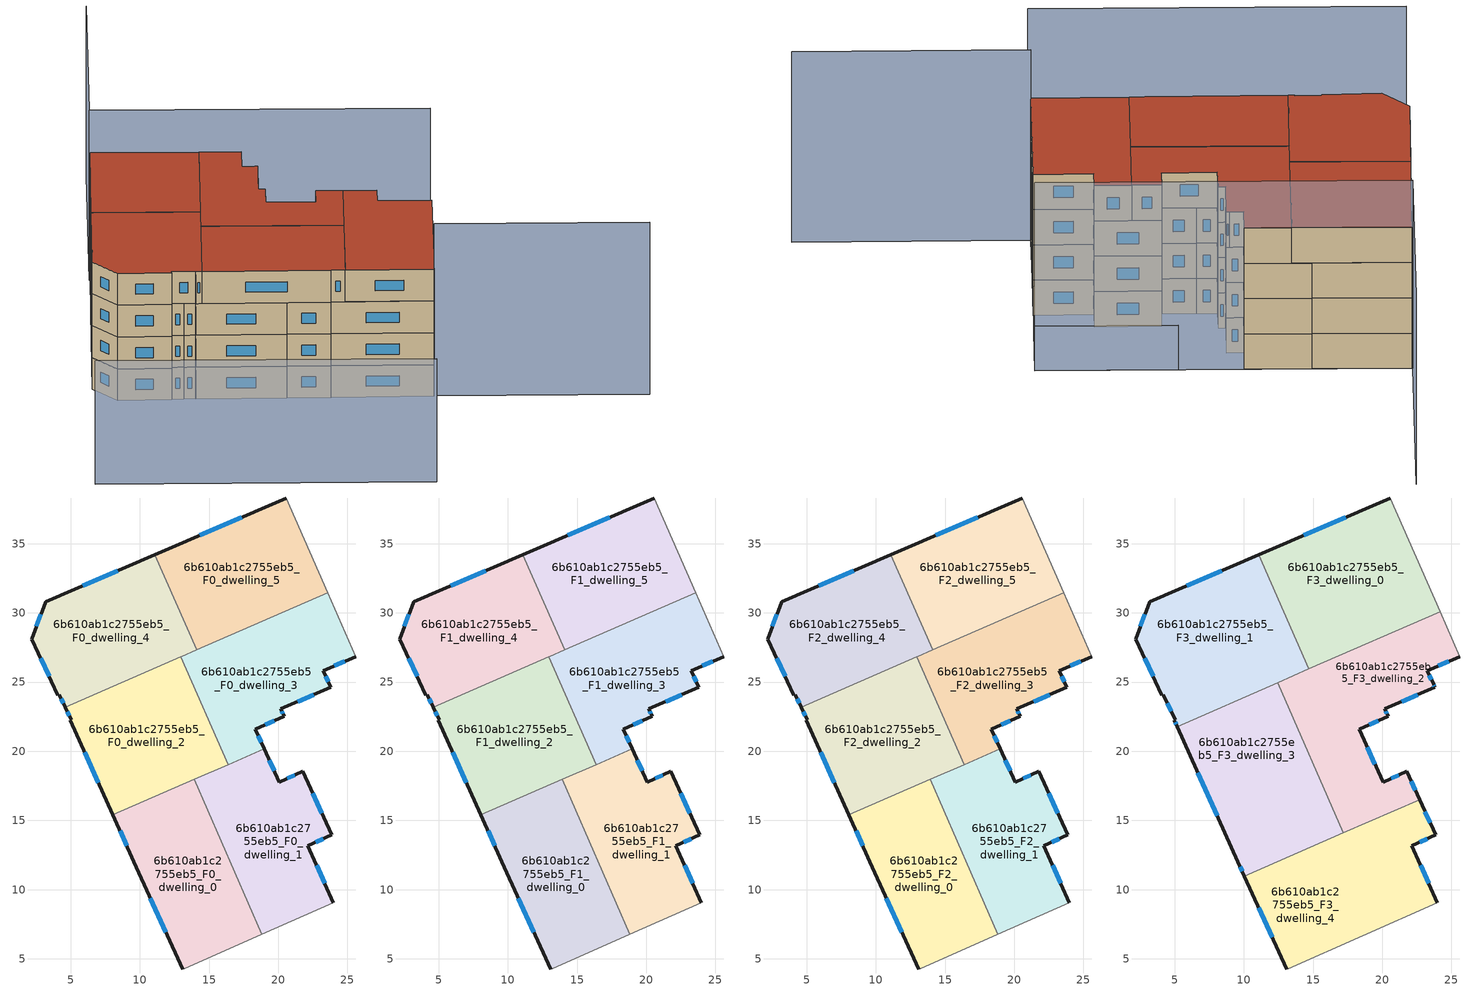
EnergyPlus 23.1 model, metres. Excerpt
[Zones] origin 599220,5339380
6b610ab1c2755eb5_F0_dwelling_0
 floor ground (EU_floor_Construction): 13.93,17.96 18.82,6.78 13.19,4.3 13.08,4.26 9.56,12.02 8.05,15.39 z0
 wall outside (EU_wall_Construction): 8.05,15.39 9.56,12.02 13.08,4.26 z0:3
 wall to 6b610ab1c2755eb5_F0_dwelling_1 (EU_wall_Construction): 18.82,6.78 13.93,17.96 z0:3
 wall adiabatic (EU_wall_Construction): 13.08,4.26 13.19,4.3 18.82,6.78 z0:3
 wall to 6b610ab1c2755eb5_F0_dwelling_2 (EU_wall_Construction): 13.93,17.96 8.05,15.39 z0:3
 window (EU_Window_Construction): 8.56,14.25 9.05,13.17 / 10.76,9.38 11.88,6.9 z1.02:1.98
6b610ab1c2755eb5_F0_dwelling_1
 floor ground (EU_floor_Construction): 21.78,18.54 23.85,13.95 22.13,13.17 23.99,9.06 18.82,6.78 13.93,17.96 18.98,20.17 20.06,17.77 z0
 wall outside (EU_wall_Construction): 23.99,9.06 22.13,13.17 23.85,13.95 21.78,18.54 20.06,17.77 18.98,20.17 z0:3
 wall adiabatic (EU_wall_Construction): 18.82,6.78 23.99,9.06 z0:3
 wall to 6b610ab1c2755eb5_F0_dwelling_3 (EU_wall_Construction): 18.98,20.17 16.37,19.03 z0:3
 wall to 6b610ab1c2755eb5_F0_dwelling_2 (EU_wall_Construction): 16.37,19.03 13.93,17.96 z0:3
 window (EU_Window_Construction): 19.69,18.59 19.35,19.35 / 21.19,18.28 20.64,18.03 / 23.14,15.51 22.48,16.98 / 22.72,13.44 23.26,13.69 / 23.36,10.46 22.76,11.77 z1.02:1.98
6b610ab1c2755eb5_F0_dwelling_2
 floor ground (EU_floor_Construction): 12.97,26.82 16.38,19.03 8.05,15.39 4.97,22.25 5.02,22.26 4.6,23.17 z0
 wall outside (EU_wall_Construction): 4.6,23.17 5.02,22.26 4.97,22.25 8.05,15.39 z0:3
 wall to 6b610ab1c2755eb5_F0_dwelling_3 (EU_wall_Construction): 16.38,19.03 12.97,26.82 z0:3
 wall to 6b610ab1c2755eb5_F0_dwelling_4 (EU_wall_Construction): 12.97,26.82 4.6,23.17 z0:3
 window (EU_Window_Construction): 6.02,19.92 7,17.73 / 4.75,22.86 4.88,22.57 z1.02:1.98
6b610ab1c2755eb5_F0_dwelling_3
 floor ground (EU_floor_Construction): 23.58,31.46 25.6,26.84 23.25,25.83 23.8,24.62 20.18,23.07 20.42,22.54 18.33,21.6 18.98,20.17 16.38,19.03 12.97,26.82 z0
 wall outside (EU_wall_Construction): 18.98,20.17 18.33,21.6 20.42,22.54 20.18,23.07 23.8,24.62 23.25,25.83 25.6,26.84 z0:3
 wall adiabatic (EU_wall_Construction): 25.6,26.84 23.58,31.46 z0:3
 wall to 6b610ab1c2755eb5_F0_dwelling_5 (EU_wall_Construction): 23.58,31.46 14.1,27.32 z0:3
 wall to 6b610ab1c2755eb5_F0_dwelling_4 (EU_wall_Construction): 14.1,27.32 12.97,26.82 z0:3
 window (EU_Window_Construction): 23.61,25.03 23.44,25.42 / 21.41,23.59 22.57,24.09 / 20.33,22.72 20.26,22.89 / 19.04,21.92 19.71,22.22 / 18.76,20.66 18.55,21.11 / 24.05,26.17 24.8,26.5 z1.02:1.98
6b610ab1c2755eb5_F0_dwelling_4
 floor ground (EU_floor_Construction): 11.09,34.21 14.1,27.32 4.6,23.17 4.18,24.1 4.08,24.05 2.18,28.11 3.19,30.81 z0
 wall outside (EU_wall_Construction): 11.09,34.21 3.19,30.81 2.18,28.11 4.08,24.05 4.18,24.1 4.6,23.17 z0:3
 wall to 6b610ab1c2755eb5_F0_dwelling_5 (EU_wall_Construction): 14.1,27.32 11.09,34.21 z0:3
 window (EU_Window_Construction): 8.4,33.06 5.87,31.97 / 4.32,23.78 4.46,23.48 / 2.83,26.73 3.43,25.43 / 2.84,29.89 2.52,29.03 z1.02:1.98
6b610ab1c2755eb5_F0_dwelling_5
 floor ground (EU_floor_Construction): 20.59,38.3 23.58,31.46 14.1,27.32 11.09,34.21 z0
 wall outside (EU_wall_Construction): 20.59,38.3 11.09,34.21 z0:3
 wall adiabatic (EU_wall_Construction): 23.58,31.46 20.59,38.3 z0:3
 window (EU_Window_Construction): 17.36,36.91 14.32,35.6 z1.02:1.98
6b610ab1c2755eb5_F1_dwelling_0
 floor to 6b610ab1c2755eb5_F0_dwelling_0 (EU_floor_Construction): 13.93,17.96 18.82,6.78 13.19,4.3 13.08,4.26 9.56,12.02 8.05,15.39 z3
 wall outside (EU_wall_Construction): 8.05,15.39 9.56,12.02 13.08,4.26 z3:6
 wall to 6b610ab1c2755eb5_F1_dwelling_1 (EU_wall_Construction): 18.82,6.78 13.93,17.96 z3:6
 wall adiabatic (EU_wall_Construction): 13.08,4.26 13.19,4.3 18.82,6.78 z3:6
 wall to 6b610ab1c2755eb5_F1_dwelling_2 (EU_wall_Construction): 13.93,17.96 8.05,15.39 z3:6
 window (EU_Window_Construction): 8.56,14.25 9.05,13.17 / 10.76,9.38 11.88,6.9 z4.02:4.98
6b610ab1c2755eb5_F1_dwelling_1
 floor to 6b610ab1c2755eb5_F0_dwelling_1 (EU_floor_Construction): 21.78,18.54 23.85,13.95 22.13,13.17 23.99,9.06 18.82,6.78 13.93,17.96 18.98,20.17 20.06,17.77 z3
 wall outside (EU_wall_Construction): 23.99,9.06 22.13,13.17 23.85,13.95 21.78,18.54 20.06,17.77 18.98,20.17 z3:6
 wall adiabatic (EU_wall_Construction): 18.82,6.78 23.99,9.06 z3:6
 wall to 6b610ab1c2755eb5_F1_dwelling_3 (EU_wall_Construction): 18.98,20.17 16.37,19.03 z3:6
 wall to 6b610ab1c2755eb5_F1_dwelling_2 (EU_wall_Construction): 16.37,19.03 13.93,17.96 z3:6
 window (EU_Window_Construction): 19.69,18.59 19.35,19.35 / 21.19,18.28 20.64,18.03 / 23.14,15.51 22.48,16.98 / 22.72,13.44 23.26,13.69 / 23.36,10.46 22.76,11.77 z4.02:4.98
6b610ab1c2755eb5_F1_dwelling_2
 floor to 6b610ab1c2755eb5_F0_dwelling_2 (EU_floor_Construction): 12.97,26.82 16.38,19.03 8.05,15.39 4.97,22.25 5.02,22.26 4.6,23.17 z3
 wall outside (EU_wall_Construction): 4.6,23.17 5.02,22.26 4.97,22.25 8.05,15.39 z3:6
 wall to 6b610ab1c2755eb5_F1_dwelling_3 (EU_wall_Construction): 16.38,19.03 12.97,26.82 z3:6
 wall to 6b610ab1c2755eb5_F1_dwelling_4 (EU_wall_Construction): 12.97,26.82 4.6,23.17 z3:6
 window (EU_Window_Construction): 6.02,19.92 7,17.73 / 4.75,22.86 4.88,22.57 z4.02:4.98
6b610ab1c2755eb5_F1_dwelling_3
 floor to 6b610ab1c2755eb5_F0_dwelling_3 (EU_floor_Construction): 23.58,31.46 25.6,26.84 23.25,25.83 23.8,24.62 20.18,23.07 20.42,22.54 18.33,21.6 18.98,20.17 16.38,19.03 12.97,26.82 z3
 wall outside (EU_wall_Construction): 18.98,20.17 18.33,21.6 20.42,22.54 20.18,23.07 23.8,24.62 23.25,25.83 25.6,26.84 z3:6
 wall adiabatic (EU_wall_Construction): 25.6,26.84 23.58,31.46 z3:6
 wall to 6b610ab1c2755eb5_F1_dwelling_5 (EU_wall_Construction): 23.58,31.46 14.1,27.32 z3:6
 wall to 6b610ab1c2755eb5_F1_dwelling_4 (EU_wall_Construction): 14.1,27.32 12.97,26.82 z3:6
 window (EU_Window_Construction): 23.61,25.03 23.44,25.42 / 21.41,23.59 22.57,24.09 / 20.33,22.72 20.26,22.89 / 19.04,21.92 19.71,22.22 / 18.76,20.66 18.55,21.11 / 24.05,26.17 24.8,26.5 z4.02:4.98
6b610ab1c2755eb5_F1_dwelling_4
 floor to 6b610ab1c2755eb5_F0_dwelling_4 (EU_floor_Construction): 11.09,34.21 14.1,27.32 4.6,23.17 4.18,24.1 4.08,24.05 2.18,28.11 3.19,30.81 z3
 wall outside (EU_wall_Construction): 11.09,34.21 3.19,30.81 2.18,28.11 4.08,24.05 4.18,24.1 4.6,23.17 z3:6
 wall to 6b610ab1c2755eb5_F1_dwelling_5 (EU_wall_Construction): 14.1,27.32 11.09,34.21 z3:6
 window (EU_Window_Construction): 8.4,33.06 5.87,31.97 / 4.32,23.78 4.46,23.48 / 2.83,26.73 3.43,25.43 / 2.84,29.89 2.52,29.03 z4.02:4.98
6b610ab1c2755eb5_F1_dwelling_5
 floor to 6b610ab1c2755eb5_F0_dwelling_5 (EU_floor_Construction): 20.59,38.3 23.58,31.46 14.1,27.32 11.09,34.21 z3
 wall outside (EU_wall_Construction): 20.59,38.3 11.09,34.21 z3:6
 wall adiabatic (EU_wall_Construction): 23.58,31.46 20.59,38.3 z3:6
 window (EU_Window_Construction): 17.36,36.91 14.32,35.6 z4.02:4.98
6b610ab1c2755eb5_F2_dwelling_0
 floor to 6b610ab1c2755eb5_F1_dwelling_0 (EU_floor_Construction): 13.93,17.96 18.82,6.78 13.19,4.3 13.08,4.26 9.56,12.02 8.05,15.39 z6
 wall outside (EU_wall_Construction): 8.05,15.39 9.56,12.02 13.08,4.26 z6:9
 wall to 6b610ab1c2755eb5_F2_dwelling_1 (EU_wall_Construction): 18.82,6.78 13.93,17.96 z6:9
 wall adiabatic (EU_wall_Construction): 13.08,4.26 13.19,4.3 18.82,6.78 z6:9
 wall to 6b610ab1c2755eb5_F2_dwelling_2 (EU_wall_Construction): 13.93,17.96 8.05,15.39 z6:9
 window (EU_Window_Construction): 8.56,14.25 9.05,13.17 / 10.76,9.38 11.88,6.9 z7.02:7.98
6b610ab1c2755eb5_F2_dwelling_1
 floor to 6b610ab1c2755eb5_F1_dwelling_1 (EU_floor_Construction): 21.78,18.54 23.85,13.95 22.13,13.17 23.99,9.06 18.82,6.78 13.93,17.96 18.98,20.17 20.06,17.77 z6
 wall outside (EU_wall_Construction): 23.99,9.06 22.13,13.17 23.85,13.95 21.78,18.54 20.06,17.77 18.98,20.17 z6:9
 wall adiabatic (EU_wall_Construction): 18.82,6.78 23.99,9.06 z6:9
 wall to 6b610ab1c2755eb5_F2_dwelling_3 (EU_wall_Construction): 18.98,20.17 16.37,19.03 z6:9
 wall to 6b610ab1c2755eb5_F2_dwelling_2 (EU_wall_Construction): 16.37,19.03 13.93,17.96 z6:9
 window (EU_Window_Construction): 19.69,18.59 19.35,19.35 / 21.19,18.28 20.64,18.03 / 23.14,15.51 22.48,16.98 / 22.72,13.44 23.26,13.69 / 23.36,10.46 22.76,11.77 z7.02:7.98
6b610ab1c2755eb5_F2_dwelling_2
 floor to 6b610ab1c2755eb5_F1_dwelling_2 (EU_floor_Construction): 12.97,26.82 16.38,19.03 8.05,15.39 4.97,22.25 5.02,22.26 4.6,23.17 z6
 wall outside (EU_wall_Construction): 4.6,23.17 5.02,22.26 4.97,22.25 8.05,15.39 z6:9
 wall to 6b610ab1c2755eb5_F2_dwelling_3 (EU_wall_Construction): 16.38,19.03 12.97,26.82 z6:9
 wall to 6b610ab1c2755eb5_F2_dwelling_4 (EU_wall_Construction): 12.97,26.82 4.6,23.17 z6:9
 window (EU_Window_Construction): 6.02,19.92 7,17.73 / 4.75,22.86 4.88,22.57 z7.02:7.98
6b610ab1c2755eb5_F2_dwelling_3
 floor to 6b610ab1c2755eb5_F1_dwelling_3 (EU_floor_Construction): 23.58,31.46 25.6,26.84 23.25,25.83 23.8,24.62 20.18,23.07 20.42,22.54 18.33,21.6 18.98,20.17 16.38,19.03 12.97,26.82 z6
 wall outside (EU_wall_Construction): 18.98,20.17 18.33,21.6 20.42,22.54 20.18,23.07 23.8,24.62 23.25,25.83 25.6,26.84 z6:9
 wall adiabatic (EU_wall_Construction): 25.6,26.84 23.58,31.46 z6:9
 wall to 6b610ab1c2755eb5_F2_dwelling_5 (EU_wall_Construction): 23.58,31.46 14.1,27.32 z6:9
 wall to 6b610ab1c2755eb5_F2_dwelling_4 (EU_wall_Construction): 14.1,27.32 12.97,26.82 z6:9
 window (EU_Window_Construction): 23.61,25.03 23.44,25.42 / 21.41,23.59 22.57,24.09 / 20.33,22.72 20.26,22.89 / 19.04,21.92 19.71,22.22 / 18.76,20.66 18.55,21.11 / 24.05,26.17 24.8,26.5 z7.02:7.98
 ceiling adiabatic (EU_roof_Construction): 24.18,30.09 23.58,31.46 12.97,26.82 13.57,25.45 z9
6b610ab1c2755eb5_F2_dwelling_4
 floor to 6b610ab1c2755eb5_F1_dwelling_4 (EU_floor_Construction): 11.09,34.21 14.1,27.32 4.6,23.17 4.18,24.1 4.08,24.05 2.18,28.11 3.19,30.81 z6
 wall outside (EU_wall_Construction): 11.09,34.21 3.19,30.81 2.18,28.11 4.08,24.05 4.18,24.1 4.6,23.17 z6:9
 wall to 6b610ab1c2755eb5_F2_dwelling_5 (EU_wall_Construction): 14.1,27.32 11.09,34.21 z6:9
 window (EU_Window_Construction): 8.4,33.06 5.87,31.97 / 4.32,23.78 4.46,23.48 / 2.83,26.73 3.43,25.43 / 2.84,29.89 2.52,29.03 z7.02:7.98
6b610ab1c2755eb5_F2_dwelling_5
 floor to 6b610ab1c2755eb5_F1_dwelling_5 (EU_floor_Construction): 20.59,38.3 23.58,31.46 14.1,27.32 11.09,34.21 z6
 wall outside (EU_wall_Construction): 20.59,38.3 11.09,34.21 z6:9
 wall adiabatic (EU_wall_Construction): 23.58,31.46 20.59,38.3 z6:9
 window (EU_Window_Construction): 17.36,36.91 14.32,35.6 z7.02:7.98
6b610ab1c2755eb5_F3_dwelling_0
 floor to 6b610ab1c2755eb5_F2_dwelling_5 (EU_floor_Construction): 20.59,38.3 23.58,31.46 14.1,27.32 11.09,34.21 z9
 floor adiabatic (EU_floor_Construction): 23.58,31.46 24.18,30.09 14.7,25.95 11.09,34.21 14.1,27.32 z9
 wall outside (EU_wall_Construction): 20.59,38.3 11.09,34.21 z9:12
 wall to 6b610ab1c2755eb5_F3_dwelling_1 (EU_wall_Construction): 11.09,34.21 14.7,25.95 z9:12
 wall adiabatic (EU_wall_Construction): 24.18,30.09 20.59,38.3 z9:12
 wall to 6b610ab1c2755eb5_F3_dwelling_2 (EU_wall_Construction): 14.7,25.95 24.18,30.09 z9:12
 window (EU_Window_Construction): 17.36,36.91 14.32,35.6 z10.02:10.98
 roof outside (EU_roof_Construction): 24.18,30.09 20.59,38.3 11.09,34.21 14.7,25.95 z12
6b610ab1c2755eb5_F3_dwelling_1
 floor to 6b610ab1c2755eb5_F2_dwelling_4 (EU_floor_Construction): 11.09,34.21 14.1,27.32 4.6,23.17 4.18,24.1 4.08,24.05 2.18,28.11 3.19,30.81 z9
 floor to 6b610ab1c2755eb5_F2_dwelling_2 (EU_floor_Construction): 12.97,26.82 13.57,25.45 5.18,21.79 4.97,22.25 5.02,22.26 4.6,23.17 z9
 floor adiabatic (EU_floor_Construction): 14.1,27.32 14.7,25.95 13.57,25.45 12.97,26.82 z9
 wall outside (EU_wall_Construction): 11.09,34.21 3.19,30.81 2.18,28.11 4.08,24.05 4.18,24.1 5.02,22.26 4.97,22.25 5.18,21.79 z9:12
 wall to 6b610ab1c2755eb5_F3_dwelling_2 (EU_wall_Construction): 5.18,21.79 12.43,24.95 14.7,25.95 z9:12
 window (EU_Window_Construction): 5.05,22.09 5.11,21.94 / 4.46,23.47 4.73,22.89 / 2.83,26.73 3.43,25.43 / 2.84,29.89 2.52,29.03 / 8.4,33.06 5.87,31.97 z10.02:10.98
 roof outside (EU_roof_Construction): 14.7,25.95 11.09,34.21 3.19,30.81 2.18,28.11 4.08,24.05 4.18,24.1 5.02,22.26 4.97,22.25 5.18,21.79 z12
6b610ab1c2755eb5_F3_dwelling_2
 floor to 6b610ab1c2755eb5_F2_dwelling_1 (EU_floor_Construction): 21.78,18.54 22.69,16.5 17.18,14.09 15.24,18.54 18.98,20.17 20.06,17.77 z9
 floor to 6b610ab1c2755eb5_F2_dwelling_3 (EU_floor_Construction): 24.18,30.09 25.6,26.84 23.25,25.83 23.7,24.83 23.8,24.62 20.18,23.07 20.42,22.54 18.33,21.6 18.98,20.17 16.37,19.03 13.57,25.45 z9
 floor to 6b610ab1c2755eb5_F2_dwelling_2 (EU_floor_Construction): 13.57,25.45 16.37,19.03 15.24,18.54 12.43,24.95 z9
 wall outside (EU_wall_Construction): 22.69,16.5 21.78,18.54 20.06,17.77 18.33,21.6 20.42,22.54 20.18,23.07 23.8,24.62 23.7,24.83 23.25,25.83 25.6,26.84 z9:12
 wall to 6b610ab1c2755eb5_F3_dwelling_3 (EU_wall_Construction): 5.18,21.79 12.43,24.95 17.18,14.09 z9:12
 wall adiabatic (EU_wall_Construction): 25.6,26.84 24.18,30.09 z9:12
 wall to 6b610ab1c2755eb5_F3_dwelling_4 (EU_wall_Construction): 17.18,14.09 22.69,16.5 z9:12
 window (EU_Window_Construction): 23.55,25.17 23.4,25.49 / 23.77,24.69 23.74,24.76 / 21.41,23.59 22.57,24.09 / 20.33,22.72 20.26,22.89 / 19.04,21.92 19.71,22.22 / 19.47,19.07 18.92,20.3 / 21.19,18.28 20.64,18.03 / 22.38,17.2 22.09,17.85 / 24.05,26.17 24.8,26.5 z10.02:10.98
 roof outside (EU_roof_Construction): 22.69,16.5 21.78,18.54 20.06,17.77 18.33,21.6 20.42,22.54 20.18,23.07 23.8,24.62 23.7,24.83 23.25,25.83 25.6,26.84 24.18,30.09 12.43,24.95 17.18,14.09 z12
6b610ab1c2755eb5_F3_dwelling_3
 floor to 6b610ab1c2755eb5_F2_dwelling_2 (EU_floor_Construction): 12.43,24.95 15.24,18.53 8.05,15.39 5.18,21.79 z9
 floor to 6b610ab1c2755eb5_F2_dwelling_0 (EU_floor_Construction): 13.93,17.96 15.87,13.52 10.04,10.97 9.56,12.02 8.05,15.39 z9
 floor to 6b610ab1c2755eb5_F2_dwelling_1 (EU_floor_Construction): 15.24,18.53 17.18,14.09 15.87,13.52 13.93,17.96 z9
 wall outside (EU_wall_Construction): 5.18,21.79 9.56,12.02 10.04,10.97 z9:12
 wall to 6b610ab1c2755eb5_F3_dwelling_4 (EU_wall_Construction): 10.04,10.97 17.18,14.09 z9:12
 window (EU_Window_Construction): 9.72,11.67 9.88,11.33 / 6.67,18.46 8.07,15.34 z10.02:10.98
 roof outside (EU_roof_Construction): 17.18,14.09 12.43,24.95 5.18,21.79 9.56,12.02 10.04,10.97 z12
6b610ab1c2755eb5_F3_dwelling_4
 floor to 6b610ab1c2755eb5_F2_dwelling_0 (EU_floor_Construction): 15.87,13.52 18.82,6.78 13.19,4.3 13.08,4.26 10.04,10.97 z9
 floor to 6b610ab1c2755eb5_F2_dwelling_1 (EU_floor_Construction): 22.69,16.5 23.85,13.95 22.13,13.17 23.99,9.06 18.82,6.78 15.87,13.52 z9
 wall outside (EU_wall_Construction): 10.04,10.97 13.08,4.26 / 23.99,9.06 22.13,13.17 23.85,13.95 22.69,16.5 z9:12
 wall adiabatic (EU_wall_Construction): 13.08,4.26 13.19,4.3 23.99,9.06 z9:12
 window (EU_Window_Construction): 11.07,8.69 12.05,6.55 / 23.46,14.82 23.09,15.64 / 22.72,13.44 23.26,13.69 / 23.36,10.46 22.76,11.77 z10.02:10.98
 roof outside (EU_roof_Construction): 23.99,9.06 22.13,13.17 23.85,13.95 22.69,16.5 10.04,10.97 13.08,4.26 13.19,4.3 z12
shading: 20.38,-12.04 13.19,4.3 z0:16.2; 27.58,22.33 31.88,12.52 / 31.88,12.52 26.27,10.06 / 26.27,10.06 21.97,19.87 / 21.97,19.87 27.58,22.33 z0:3.8; 31.86,12.52 20.55,38.4 / 20.55,38.4 37.14,45.65 z0:16; -11.82,24.2 -0.45,-1.7 z0:11.6
[Building]
EU S2 Campaign: North Axis=0; Terrain=City; Solar Distribution=FullExterior
[Site:Location]
Vienna: Latitude=48; Longitude=16.5; Time Zone=1; Elevation=183
[SizingPeriod:WeatherFileDays]
AnnualSizingPeriod: Begin Month=1; Begin Day of Month=1; End Month=12; End Day of Month=31; Day of Week for Start Day=Monday; Use Weather File Daylight Saving Period=No; Use Weather File Rain and Snow Indicators=No
[MATERIAL]
EU_InternalMass_Material: Roughness=MediumRough; Thickness=0.1; Conductivity=1; Density=1800; Specific Heat=900; Thermal Absorptance=0.9; Solar Absorptance=0.7; Visible Absorptance=0.7
[MATERIAL:NOMASS] Roughness=MediumRough; Thermal Absorptance=0.9; Solar Absorptance=0.7; Visible Absorptance=0.7
Name | Thermal Resistance
EU_wall_NoMass | 0.942466
EU_roof_NoMass | 0.551687
EU_floor_NoMass | 0.66527
[WINDOWMATERIAL:SIMPLEGLAZINGSYSTEM]
EU_Window_SimpleGlazing: UFactor=2.03367; Solar Heat Gain Coefficient=0.65; Visible Transmittance=0.65
[CONSTRUCTION]
EU_wall_Construction: EU_wall_NoMass
EU_roof_Construction: EU_roof_NoMass
EU_floor_Construction: EU_floor_NoMass
EU_Window_Construction: EU_Window_SimpleGlazing
EU_InternalMass_Construction: EU_InternalMass_Material
[ZONE] Type=1; Multiplier=1; Ceiling Height=autocalculate; Floor Area=autocalculate; Part of Total Floor Area=Yes
Name | Volume
6b610ab1c2755eb5_F0_dwelling_0; 6b610ab1c2755eb5_F1_dwelling_0; 6b610ab1c2755eb5_F2_dwelling_0; 6b610ab1c2755eb5_F0_dwelling_2; 6b610ab1c2755eb5_F1_dwelling_2; 6b610ab1c2755eb5_F2_dwelling_2 | 232.641
6b610ab1c2755eb5_F3_dwelling_0 | 279.177
6b610ab1c2755eb5_F0_dwelling_1; 6b610ab1c2755eb5_F1_dwelling_1; 6b610ab1c2755eb5_F2_dwelling_1 | 232.649
6b610ab1c2755eb5_F3_dwelling_1 | 279.149
6b610ab1c2755eb5_F3_dwelling_2 | 279.19
6b610ab1c2755eb5_F0_dwelling_3; 6b610ab1c2755eb5_F1_dwelling_3; 6b610ab1c2755eb5_F2_dwelling_3 | 232.648
6b610ab1c2755eb5_F3_dwelling_3 | 279.212
6b610ab1c2755eb5_F0_dwelling_4; 6b610ab1c2755eb5_F1_dwelling_4; 6b610ab1c2755eb5_F2_dwelling_4 | 232.667
6b610ab1c2755eb5_F3_dwelling_4 | 279.185
6b610ab1c2755eb5_F0_dwelling_5; 6b610ab1c2755eb5_F1_dwelling_5; 6b610ab1c2755eb5_F2_dwelling_5 | 232.66
[INTERNALMASS] Construction=EU_InternalMass_Construction
Name | Zone or ZoneList | Surface Area
6b610ab1c2755eb5_F0_dwelling_0_EU_InternalMass | 6b610ab1c2755eb5_F0_dwelling_0 | 77.547
6b610ab1c2755eb5_F0_dwelling_1_EU_InternalMass | 6b610ab1c2755eb5_F0_dwelling_1 | 77.5501
6b610ab1c2755eb5_F0_dwelling_2_EU_InternalMass | 6b610ab1c2755eb5_F0_dwelling_2 | 77.5469
6b610ab1c2755eb5_F0_dwelling_3_EU_InternalMass | 6b610ab1c2755eb5_F0_dwelling_3 | 77.5496
6b610ab1c2755eb5_F0_dwelling_4_EU_InternalMass | 6b610ab1c2755eb5_F0_dwelling_4 | 77.5558
6b610ab1c2755eb5_F0_dwelling_5_EU_InternalMass | 6b610ab1c2755eb5_F0_dwelling_5 | 77.5535
6b610ab1c2755eb5_F1_dwelling_0_EU_InternalMass | 6b610ab1c2755eb5_F1_dwelling_0 | 77.547
6b610ab1c2755eb5_F1_dwelling_1_EU_InternalMass | 6b610ab1c2755eb5_F1_dwelling_1 | 77.5501
6b610ab1c2755eb5_F1_dwelling_2_EU_InternalMass | 6b610ab1c2755eb5_F1_dwelling_2 | 77.5469
6b610ab1c2755eb5_F1_dwelling_3_EU_InternalMass | 6b610ab1c2755eb5_F1_dwelling_3 | 77.5496
6b610ab1c2755eb5_F1_dwelling_4_EU_InternalMass | 6b610ab1c2755eb5_F1_dwelling_4 | 77.5558
6b610ab1c2755eb5_F1_dwelling_5_EU_InternalMass | 6b610ab1c2755eb5_F1_dwelling_5 | 77.5535
6b610ab1c2755eb5_F2_dwelling_0_EU_InternalMass | 6b610ab1c2755eb5_F2_dwelling_0 | 77.547
6b610ab1c2755eb5_F2_dwelling_1_EU_InternalMass | 6b610ab1c2755eb5_F2_dwelling_1 | 77.5501
6b610ab1c2755eb5_F2_dwelling_2_EU_InternalMass | 6b610ab1c2755eb5_F2_dwelling_2 | 77.5469
6b610ab1c2755eb5_F2_dwelling_3_EU_InternalMass | 6b610ab1c2755eb5_F2_dwelling_3 | 77.5496
6b610ab1c2755eb5_F2_dwelling_4_EU_InternalMass | 6b610ab1c2755eb5_F2_dwelling_4 | 77.5558
6b610ab1c2755eb5_F2_dwelling_5_EU_InternalMass | 6b610ab1c2755eb5_F2_dwelling_5 | 77.5535
6b610ab1c2755eb5_F3_dwelling_0_EU_InternalMass | 6b610ab1c2755eb5_F3_dwelling_0 | 93.0569
6b610ab1c2755eb5_F3_dwelling_1_EU_InternalMass | 6b610ab1c2755eb5_F3_dwelling_1 | 93.0489
6b610ab1c2755eb5_F3_dwelling_2_EU_InternalMass | 6b610ab1c2755eb5_F3_dwelling_2 | 93.0662
6b610ab1c2755eb5_F3_dwelling_3_EU_InternalMass | 6b610ab1c2755eb5_F3_dwelling_3 | 93.0706
6b610ab1c2755eb5_F3_dwelling_4_EU_InternalMass | 6b610ab1c2755eb5_F3_dwelling_4 | 93.0618
[OTHEREQUIPMENT] Fuel Type=Electricity; Design Level Calculation Method=Watts/Area; Power per Zone Floor Area=1; Fraction Latent=0; Fraction Radiant=0; Fraction Lost=0; Carbon Dioxide Generation Rate=0; EndUse Subcategory=EU_Step8_InternalGains
Name | Zone or ZoneList or Space or SpaceList | Schedule
EU_Step8_InternalGain_6b610ab1c2755eb5_F0_dwelling_0_f000 | 6b610ab1c2755eb5_F0_dwelling_0 | EU_Step8_GainSchedule_6b610ab1c2755eb5_F0_dwelling_0_f000
EU_Step8_InternalGain_6b610ab1c2755eb5_F0_dwelling_1_f000 | 6b610ab1c2755eb5_F0_dwelling_1 | EU_Step8_GainSchedule_6b610ab1c2755eb5_F0_dwelling_1_f000
EU_Step8_InternalGain_6b610ab1c2755eb5_F0_dwelling_2_f000 | 6b610ab1c2755eb5_F0_dwelling_2 | EU_Step8_GainSchedule_6b610ab1c2755eb5_F0_dwelling_2_f000
EU_Step8_InternalGain_6b610ab1c2755eb5_F0_dwelling_3_f000 | 6b610ab1c2755eb5_F0_dwelling_3 | EU_Step8_GainSchedule_6b610ab1c2755eb5_F0_dwelling_3_f000
EU_Step8_InternalGain_6b610ab1c2755eb5_F0_dwelling_4_f000 | 6b610ab1c2755eb5_F0_dwelling_4 | EU_Step8_GainSchedule_6b610ab1c2755eb5_F0_dwelling_4_f000
EU_Step8_InternalGain_6b610ab1c2755eb5_F0_dwelling_5_f000 | 6b610ab1c2755eb5_F0_dwelling_5 | EU_Step8_GainSchedule_6b610ab1c2755eb5_F0_dwelling_5_f000
EU_Step8_InternalGain_6b610ab1c2755eb5_F1_dwelling_0_f000 | 6b610ab1c2755eb5_F1_dwelling_0 | EU_Step8_GainSchedule_6b610ab1c2755eb5_F1_dwelling_0_f000
EU_Step8_InternalGain_6b610ab1c2755eb5_F1_dwelling_1_f000 | 6b610ab1c2755eb5_F1_dwelling_1 | EU_Step8_GainSchedule_6b610ab1c2755eb5_F1_dwelling_1_f000
EU_Step8_InternalGain_6b610ab1c2755eb5_F1_dwelling_2_f000 | 6b610ab1c2755eb5_F1_dwelling_2 | EU_Step8_GainSchedule_6b610ab1c2755eb5_F1_dwelling_2_f000
EU_Step8_InternalGain_6b610ab1c2755eb5_F1_dwelling_3_f000 | 6b610ab1c2755eb5_F1_dwelling_3 | EU_Step8_GainSchedule_6b610ab1c2755eb5_F1_dwelling_3_f000
EU_Step8_InternalGain_6b610ab1c2755eb5_F1_dwelling_4_f000 | 6b610ab1c2755eb5_F1_dwelling_4 | EU_Step8_GainSchedule_6b610ab1c2755eb5_F1_dwelling_4_f000
EU_Step8_InternalGain_6b610ab1c2755eb5_F1_dwelling_5_f000 | 6b610ab1c2755eb5_F1_dwelling_5 | EU_Step8_GainSchedule_6b610ab1c2755eb5_F1_dwelling_5_f000
EU_Step8_InternalGain_6b610ab1c2755eb5_F2_dwelling_0_f000 | 6b610ab1c2755eb5_F2_dwelling_0 | EU_Step8_GainSchedule_6b610ab1c2755eb5_F2_dwelling_0_f000
EU_Step8_InternalGain_6b610ab1c2755eb5_F2_dwelling_1_f000 | 6b610ab1c2755eb5_F2_dwelling_1 | EU_Step8_GainSchedule_6b610ab1c2755eb5_F2_dwelling_1_f000
EU_Step8_InternalGain_6b610ab1c2755eb5_F2_dwelling_2_f000 | 6b610ab1c2755eb5_F2_dwelling_2 | EU_Step8_GainSchedule_6b610ab1c2755eb5_F2_dwelling_2_f000
EU_Step8_InternalGain_6b610ab1c2755eb5_F2_dwelling_3_f000 | 6b610ab1c2755eb5_F2_dwelling_3 | EU_Step8_GainSchedule_6b610ab1c2755eb5_F2_dwelling_3_f000
EU_Step8_InternalGain_6b610ab1c2755eb5_F2_dwelling_4_f000 | 6b610ab1c2755eb5_F2_dwelling_4 | EU_Step8_GainSchedule_6b610ab1c2755eb5_F2_dwelling_4_f000
EU_Step8_InternalGain_6b610ab1c2755eb5_F2_dwelling_5_f000 | 6b610ab1c2755eb5_F2_dwelling_5 | EU_Step8_GainSchedule_6b610ab1c2755eb5_F2_dwelling_5_f000
EU_Step8_InternalGain_6b610ab1c2755eb5_F3_dwelling_0_f000 | 6b610ab1c2755eb5_F3_dwelling_0 | EU_Step8_GainSchedule_6b610ab1c2755eb5_F3_dwelling_0_f000
EU_Step8_InternalGain_6b610ab1c2755eb5_F3_dwelling_1_f000 | 6b610ab1c2755eb5_F3_dwelling_1 | EU_Step8_GainSchedule_6b610ab1c2755eb5_F3_dwelling_1_f000
EU_Step8_InternalGain_6b610ab1c2755eb5_F3_dwelling_2_f000 | 6b610ab1c2755eb5_F3_dwelling_2 | EU_Step8_GainSchedule_6b610ab1c2755eb5_F3_dwelling_2_f000
EU_Step8_InternalGain_6b610ab1c2755eb5_F3_dwelling_3_f000 | 6b610ab1c2755eb5_F3_dwelling_3 | EU_Step8_GainSchedule_6b610ab1c2755eb5_F3_dwelling_3_f000
EU_Step8_InternalGain_6b610ab1c2755eb5_F3_dwelling_4_f000 | 6b610ab1c2755eb5_F3_dwelling_4 | EU_Step8_GainSchedule_6b610ab1c2755eb5_F3_dwelling_4_f000
[ZONEVENTILATION:DESIGNFLOWRATE] Schedule=EU_AlwaysOn; Design Flow Rate Calculation Method=AirChanges/Hour; Air Changes per Hour=0.530523; Ventilation Type=Natural; Fan Pressure Rise=0; Fan Total Efficiency=1; Constant Term Coefficient=1; Temperature Term Coefficient=0; Velocity Term Coefficient=0; Velocity Squared Term Coefficient=0; Minimum Indoor Temperature=-100; Maximum Indoor Temperature=100; Delta Temperature=-100; Minimum Outdoor Temperature=-100; Maximum Outdoor Temperature=100; Maximum Wind Speed=40
Name | Zone or ZoneList or Space or SpaceList
EU_ConstantAir_6b610ab1c2755eb5_F0_dwelling_0 | 6b610ab1c2755eb5_F0_dwelling_0
EU_ConstantAir_6b610ab1c2755eb5_F0_dwelling_1 | 6b610ab1c2755eb5_F0_dwelling_1
EU_ConstantAir_6b610ab1c2755eb5_F0_dwelling_2 | 6b610ab1c2755eb5_F0_dwelling_2
EU_ConstantAir_6b610ab1c2755eb5_F0_dwelling_3 | 6b610ab1c2755eb5_F0_dwelling_3
EU_ConstantAir_6b610ab1c2755eb5_F0_dwelling_4 | 6b610ab1c2755eb5_F0_dwelling_4
EU_ConstantAir_6b610ab1c2755eb5_F0_dwelling_5 | 6b610ab1c2755eb5_F0_dwelling_5
EU_ConstantAir_6b610ab1c2755eb5_F1_dwelling_0 | 6b610ab1c2755eb5_F1_dwelling_0
EU_ConstantAir_6b610ab1c2755eb5_F1_dwelling_1 | 6b610ab1c2755eb5_F1_dwelling_1
EU_ConstantAir_6b610ab1c2755eb5_F1_dwelling_2 | 6b610ab1c2755eb5_F1_dwelling_2
EU_ConstantAir_6b610ab1c2755eb5_F1_dwelling_3 | 6b610ab1c2755eb5_F1_dwelling_3
EU_ConstantAir_6b610ab1c2755eb5_F1_dwelling_4 | 6b610ab1c2755eb5_F1_dwelling_4
EU_ConstantAir_6b610ab1c2755eb5_F1_dwelling_5 | 6b610ab1c2755eb5_F1_dwelling_5
EU_ConstantAir_6b610ab1c2755eb5_F2_dwelling_0 | 6b610ab1c2755eb5_F2_dwelling_0
EU_ConstantAir_6b610ab1c2755eb5_F2_dwelling_1 | 6b610ab1c2755eb5_F2_dwelling_1
EU_ConstantAir_6b610ab1c2755eb5_F2_dwelling_2 | 6b610ab1c2755eb5_F2_dwelling_2
EU_ConstantAir_6b610ab1c2755eb5_F2_dwelling_3 | 6b610ab1c2755eb5_F2_dwelling_3
EU_ConstantAir_6b610ab1c2755eb5_F2_dwelling_4 | 6b610ab1c2755eb5_F2_dwelling_4
EU_ConstantAir_6b610ab1c2755eb5_F2_dwelling_5 | 6b610ab1c2755eb5_F2_dwelling_5
EU_ConstantAir_6b610ab1c2755eb5_F3_dwelling_0 | 6b610ab1c2755eb5_F3_dwelling_0
EU_ConstantAir_6b610ab1c2755eb5_F3_dwelling_1 | 6b610ab1c2755eb5_F3_dwelling_1
EU_ConstantAir_6b610ab1c2755eb5_F3_dwelling_2 | 6b610ab1c2755eb5_F3_dwelling_2
EU_ConstantAir_6b610ab1c2755eb5_F3_dwelling_3 | 6b610ab1c2755eb5_F3_dwelling_3
EU_ConstantAir_6b610ab1c2755eb5_F3_dwelling_4 | 6b610ab1c2755eb5_F3_dwelling_4
[HVACTEMPLATE:THERMOSTAT] Constant Heating Setpoint=20; Constant Cooling Setpoint=50
EU_HeatOnly_6b610ab1c2755eb5_F0_dwelling_0; EU_HeatOnly_6b610ab1c2755eb5_F0_dwelling_1; EU_HeatOnly_6b610ab1c2755eb5_F0_dwelling_2; EU_HeatOnly_6b610ab1c2755eb5_F0_dwelling_3; EU_HeatOnly_6b610ab1c2755eb5_F0_dwelling_4; EU_HeatOnly_6b610ab1c2755eb5_F0_dwelling_5; EU_HeatOnly_6b610ab1c2755eb5_F1_dwelling_0; EU_HeatOnly_6b610ab1c2755eb5_F1_dwelling_1; EU_HeatOnly_6b610ab1c2755eb5_F1_dwelling_2; EU_HeatOnly_6b610ab1c2755eb5_F1_dwelling_3; EU_HeatOnly_6b610ab1c2755eb5_F1_dwelling_4; EU_HeatOnly_6b610ab1c2755eb5_F1_dwelling_5; EU_HeatOnly_6b610ab1c2755eb5_F2_dwelling_0; EU_HeatOnly_6b610ab1c2755eb5_F2_dwelling_1; EU_HeatOnly_6b610ab1c2755eb5_F2_dwelling_2; EU_HeatOnly_6b610ab1c2755eb5_F2_dwelling_3; EU_HeatOnly_6b610ab1c2755eb5_F2_dwelling_4; EU_HeatOnly_6b610ab1c2755eb5_F2_dwelling_5; EU_HeatOnly_6b610ab1c2755eb5_F3_dwelling_0; EU_HeatOnly_6b610ab1c2755eb5_F3_dwelling_1; EU_HeatOnly_6b610ab1c2755eb5_F3_dwelling_2; EU_HeatOnly_6b610ab1c2755eb5_F3_dwelling_3; EU_HeatOnly_6b610ab1c2755eb5_F3_dwelling_4
[HVACTEMPLATE:ZONE:IDEALLOADSAIRSYSTEM] System Availability Schedule=EU_AlwaysOn; Maximum Heating Supply Air Temperature=50; Minimum Cooling Supply Air Temperature=13; Maximum Heating Supply Air Humidity Ratio=0.0156; Minimum Cooling Supply Air Humidity Ratio=0.0077; Heating Limit=NoLimit; Cooling Limit=NoLimit; Heating Availability Schedule=EU_AlwaysOn; Cooling Availability Schedule=EU_CoolingOff; Dehumidification Control Type=ConstantSensibleHeatRatio; Cooling Sensible Heat Ratio=0.7; Dehumidification Setpoint=60; Humidification Control Type=None; Humidification Setpoint=30; Outdoor Air Method=None; Outdoor Air Flow Rate per Person=0.00944; Outdoor Air Flow Rate per Zone Floor Area=0; Outdoor Air Flow Rate per Zone=0; Demand Controlled Ventilation Type=None; Outdoor Air Economizer Type=NoEconomizer; Heat Recovery Type=None; Sensible Heat Recovery Effectiveness=0.7; Latent Heat Recovery Effectiveness=0.65
Name | Template Thermostat
6b610ab1c2755eb5_F0_dwelling_0 | EU_HeatOnly_6b610ab1c2755eb5_F0_dwelling_0
6b610ab1c2755eb5_F0_dwelling_1 | EU_HeatOnly_6b610ab1c2755eb5_F0_dwelling_1
6b610ab1c2755eb5_F0_dwelling_2 | EU_HeatOnly_6b610ab1c2755eb5_F0_dwelling_2
6b610ab1c2755eb5_F0_dwelling_3 | EU_HeatOnly_6b610ab1c2755eb5_F0_dwelling_3
6b610ab1c2755eb5_F0_dwelling_4 | EU_HeatOnly_6b610ab1c2755eb5_F0_dwelling_4
6b610ab1c2755eb5_F0_dwelling_5 | EU_HeatOnly_6b610ab1c2755eb5_F0_dwelling_5
6b610ab1c2755eb5_F1_dwelling_0 | EU_HeatOnly_6b610ab1c2755eb5_F1_dwelling_0
6b610ab1c2755eb5_F1_dwelling_1 | EU_HeatOnly_6b610ab1c2755eb5_F1_dwelling_1
6b610ab1c2755eb5_F1_dwelling_2 | EU_HeatOnly_6b610ab1c2755eb5_F1_dwelling_2
6b610ab1c2755eb5_F1_dwelling_3 | EU_HeatOnly_6b610ab1c2755eb5_F1_dwelling_3
6b610ab1c2755eb5_F1_dwelling_4 | EU_HeatOnly_6b610ab1c2755eb5_F1_dwelling_4
6b610ab1c2755eb5_F1_dwelling_5 | EU_HeatOnly_6b610ab1c2755eb5_F1_dwelling_5
6b610ab1c2755eb5_F2_dwelling_0 | EU_HeatOnly_6b610ab1c2755eb5_F2_dwelling_0
6b610ab1c2755eb5_F2_dwelling_1 | EU_HeatOnly_6b610ab1c2755eb5_F2_dwelling_1
6b610ab1c2755eb5_F2_dwelling_2 | EU_HeatOnly_6b610ab1c2755eb5_F2_dwelling_2
6b610ab1c2755eb5_F2_dwelling_3 | EU_HeatOnly_6b610ab1c2755eb5_F2_dwelling_3
6b610ab1c2755eb5_F2_dwelling_4 | EU_HeatOnly_6b610ab1c2755eb5_F2_dwelling_4
6b610ab1c2755eb5_F2_dwelling_5 | EU_HeatOnly_6b610ab1c2755eb5_F2_dwelling_5
6b610ab1c2755eb5_F3_dwelling_0 | EU_HeatOnly_6b610ab1c2755eb5_F3_dwelling_0
6b610ab1c2755eb5_F3_dwelling_1 | EU_HeatOnly_6b610ab1c2755eb5_F3_dwelling_1
6b610ab1c2755eb5_F3_dwelling_2 | EU_HeatOnly_6b610ab1c2755eb5_F3_dwelling_2
6b610ab1c2755eb5_F3_dwelling_3 | EU_HeatOnly_6b610ab1c2755eb5_F3_dwelling_3
6b610ab1c2755eb5_F3_dwelling_4 | EU_HeatOnly_6b610ab1c2755eb5_F3_dwelling_4
[SIZING:ZONE] Zone Cooling Design Supply Air Temperature Input Method=SupplyAirTemperature; Zone Cooling Design Supply Air Temperature=13; Zone Heating Design Supply Air Temperature Input Method=SupplyAirTemperature; Zone Heating Design Supply Air Temperature=50; Zone Cooling Design Supply Air Humidity Ratio=0.008; Zone Heating Design Supply Air Humidity Ratio=0.008; Cooling Design Air Flow Method=DesignDay; Cooling Design Air Flow Rate=0; Cooling Minimum Air Flow per Zone Floor Area=0.000762; Cooling Minimum Air Flow=0; Cooling Minimum Air Flow Fraction=0.2; Heating Design Air Flow Method=DesignDay; Heating Design Air Flow Rate=0; Heating Maximum Air Flow per Zone Floor Area=0.002032; Heating Maximum Air Flow=0.141576; Heating Maximum Air Flow Fraction=0.3; Account for Dedicated Outdoor Air System=No; Dedicated Outdoor Air System Control Strategy=NeutralSupplyAir; Dedicated Outdoor Air Low Setpoint Temperature for Design=autosize; Dedicated Outdoor Air High Setpoint Temperature for Design=autosize; Zone Load Sizing Method=Sensible Load Only No Latent Load; Zone Latent Cooling Design Supply Air Humidity Ratio Input Method=HumidityRatioDifference; Zone Cooling Design Supply Air Humidity Ratio Difference=0.005; Zone Latent Heating Design Supply Air Humidity Ratio Input Method=HumidityRatioDifference; Zone Humidification Design Supply Air Humidity Ratio Difference=0.005
6b610ab1c2755eb5_F0_dwelling_0; 6b610ab1c2755eb5_F0_dwelling_1; 6b610ab1c2755eb5_F0_dwelling_2; 6b610ab1c2755eb5_F0_dwelling_3; 6b610ab1c2755eb5_F0_dwelling_4; 6b610ab1c2755eb5_F0_dwelling_5; 6b610ab1c2755eb5_F1_dwelling_0; 6b610ab1c2755eb5_F1_dwelling_1; 6b610ab1c2755eb5_F1_dwelling_2; 6b610ab1c2755eb5_F1_dwelling_3; 6b610ab1c2755eb5_F1_dwelling_4; 6b610ab1c2755eb5_F1_dwelling_5; 6b610ab1c2755eb5_F2_dwelling_0; 6b610ab1c2755eb5_F2_dwelling_1; 6b610ab1c2755eb5_F2_dwelling_2; 6b610ab1c2755eb5_F2_dwelling_3; 6b610ab1c2755eb5_F2_dwelling_4; 6b610ab1c2755eb5_F2_dwelling_5; 6b610ab1c2755eb5_F3_dwelling_0; 6b610ab1c2755eb5_F3_dwelling_1; 6b610ab1c2755eb5_F3_dwelling_2; 6b610ab1c2755eb5_F3_dwelling_3; 6b610ab1c2755eb5_F3_dwelling_4
[SCHEDULE:CONSTANT]
Name | Hourly Value
EU_AlwaysOn | 1
EU_CoolingOff | 0
[SCHEDULE:FILE] Column Number=1; Rows to Skip at Top=0; Number of Hours of Data=8760; Column Separator=Comma; Interpolate to Timestep=No; Minutes per Item=60; Adjust Schedule for Daylight Savings=Yes
Name | File
EU_Step8_GainSchedule_6b610ab1c2755eb5_F0_dwelling_0_f000 | ../../schedules/6b610ab1c2755eb5/6b610ab1c2755eb5_F0_dwelling_0_f000_gain.csv
EU_Step8_GainSchedule_6b610ab1c2755eb5_F0_dwelling_1_f000 | ../../schedules/6b610ab1c2755eb5/6b610ab1c2755eb5_F0_dwelling_1_f000_gain.csv
EU_Step8_GainSchedule_6b610ab1c2755eb5_F0_dwelling_2_f000 | ../../schedules/6b610ab1c2755eb5/6b610ab1c2755eb5_F0_dwelling_2_f000_gain.csv
EU_Step8_GainSchedule_6b610ab1c2755eb5_F0_dwelling_3_f000 | ../../schedules/6b610ab1c2755eb5/6b610ab1c2755eb5_F0_dwelling_3_f000_gain.csv
EU_Step8_GainSchedule_6b610ab1c2755eb5_F0_dwelling_4_f000 | ../../schedules/6b610ab1c2755eb5/6b610ab1c2755eb5_F0_dwelling_4_f000_gain.csv
EU_Step8_GainSchedule_6b610ab1c2755eb5_F0_dwelling_5_f000 | ../../schedules/6b610ab1c2755eb5/6b610ab1c2755eb5_F0_dwelling_5_f000_gain.csv
EU_Step8_GainSchedule_6b610ab1c2755eb5_F1_dwelling_0_f000 | ../../schedules/6b610ab1c2755eb5/6b610ab1c2755eb5_F1_dwelling_0_f000_gain.csv
EU_Step8_GainSchedule_6b610ab1c2755eb5_F1_dwelling_1_f000 | ../../schedules/6b610ab1c2755eb5/6b610ab1c2755eb5_F1_dwelling_1_f000_gain.csv
EU_Step8_GainSchedule_6b610ab1c2755eb5_F1_dwelling_2_f000 | ../../schedules/6b610ab1c2755eb5/6b610ab1c2755eb5_F1_dwelling_2_f000_gain.csv
EU_Step8_GainSchedule_6b610ab1c2755eb5_F1_dwelling_3_f000 | ../../schedules/6b610ab1c2755eb5/6b610ab1c2755eb5_F1_dwelling_3_f000_gain.csv
EU_Step8_GainSchedule_6b610ab1c2755eb5_F1_dwelling_4_f000 | ../../schedules/6b610ab1c2755eb5/6b610ab1c2755eb5_F1_dwelling_4_f000_gain.csv
EU_Step8_GainSchedule_6b610ab1c2755eb5_F1_dwelling_5_f000 | ../../schedules/6b610ab1c2755eb5/6b610ab1c2755eb5_F1_dwelling_5_f000_gain.csv
EU_Step8_GainSchedule_6b610ab1c2755eb5_F2_dwelling_0_f000 | ../../schedules/6b610ab1c2755eb5/6b610ab1c2755eb5_F2_dwelling_0_f000_gain.csv
EU_Step8_GainSchedule_6b610ab1c2755eb5_F2_dwelling_1_f000 | ../../schedules/6b610ab1c2755eb5/6b610ab1c2755eb5_F2_dwelling_1_f000_gain.csv
EU_Step8_GainSchedule_6b610ab1c2755eb5_F2_dwelling_2_f000 | ../../schedules/6b610ab1c2755eb5/6b610ab1c2755eb5_F2_dwelling_2_f000_gain.csv
EU_Step8_GainSchedule_6b610ab1c2755eb5_F2_dwelling_3_f000 | ../../schedules/6b610ab1c2755eb5/6b610ab1c2755eb5_F2_dwelling_3_f000_gain.csv
EU_Step8_GainSchedule_6b610ab1c2755eb5_F2_dwelling_4_f000 | ../../schedules/6b610ab1c2755eb5/6b610ab1c2755eb5_F2_dwelling_4_f000_gain.csv
EU_Step8_GainSchedule_6b610ab1c2755eb5_F2_dwelling_5_f000 | ../../schedules/6b610ab1c2755eb5/6b610ab1c2755eb5_F2_dwelling_5_f000_gain.csv
EU_Step8_GainSchedule_6b610ab1c2755eb5_F3_dwelling_0_f000 | ../../schedules/6b610ab1c2755eb5/6b610ab1c2755eb5_F3_dwelling_0_f000_gain.csv
EU_Step8_GainSchedule_6b610ab1c2755eb5_F3_dwelling_1_f000 | ../../schedules/6b610ab1c2755eb5/6b610ab1c2755eb5_F3_dwelling_1_f000_gain.csv
EU_Step8_GainSchedule_6b610ab1c2755eb5_F3_dwelling_2_f000 | ../../schedules/6b610ab1c2755eb5/6b610ab1c2755eb5_F3_dwelling_2_f000_gain.csv
EU_Step8_GainSchedule_6b610ab1c2755eb5_F3_dwelling_3_f000 | ../../schedules/6b610ab1c2755eb5/6b610ab1c2755eb5_F3_dwelling_3_f000_gain.csv
EU_Step8_GainSchedule_6b610ab1c2755eb5_F3_dwelling_4_f000 | ../../schedules/6b610ab1c2755eb5/6b610ab1c2755eb5_F3_dwelling_4_f000_gain.csv
